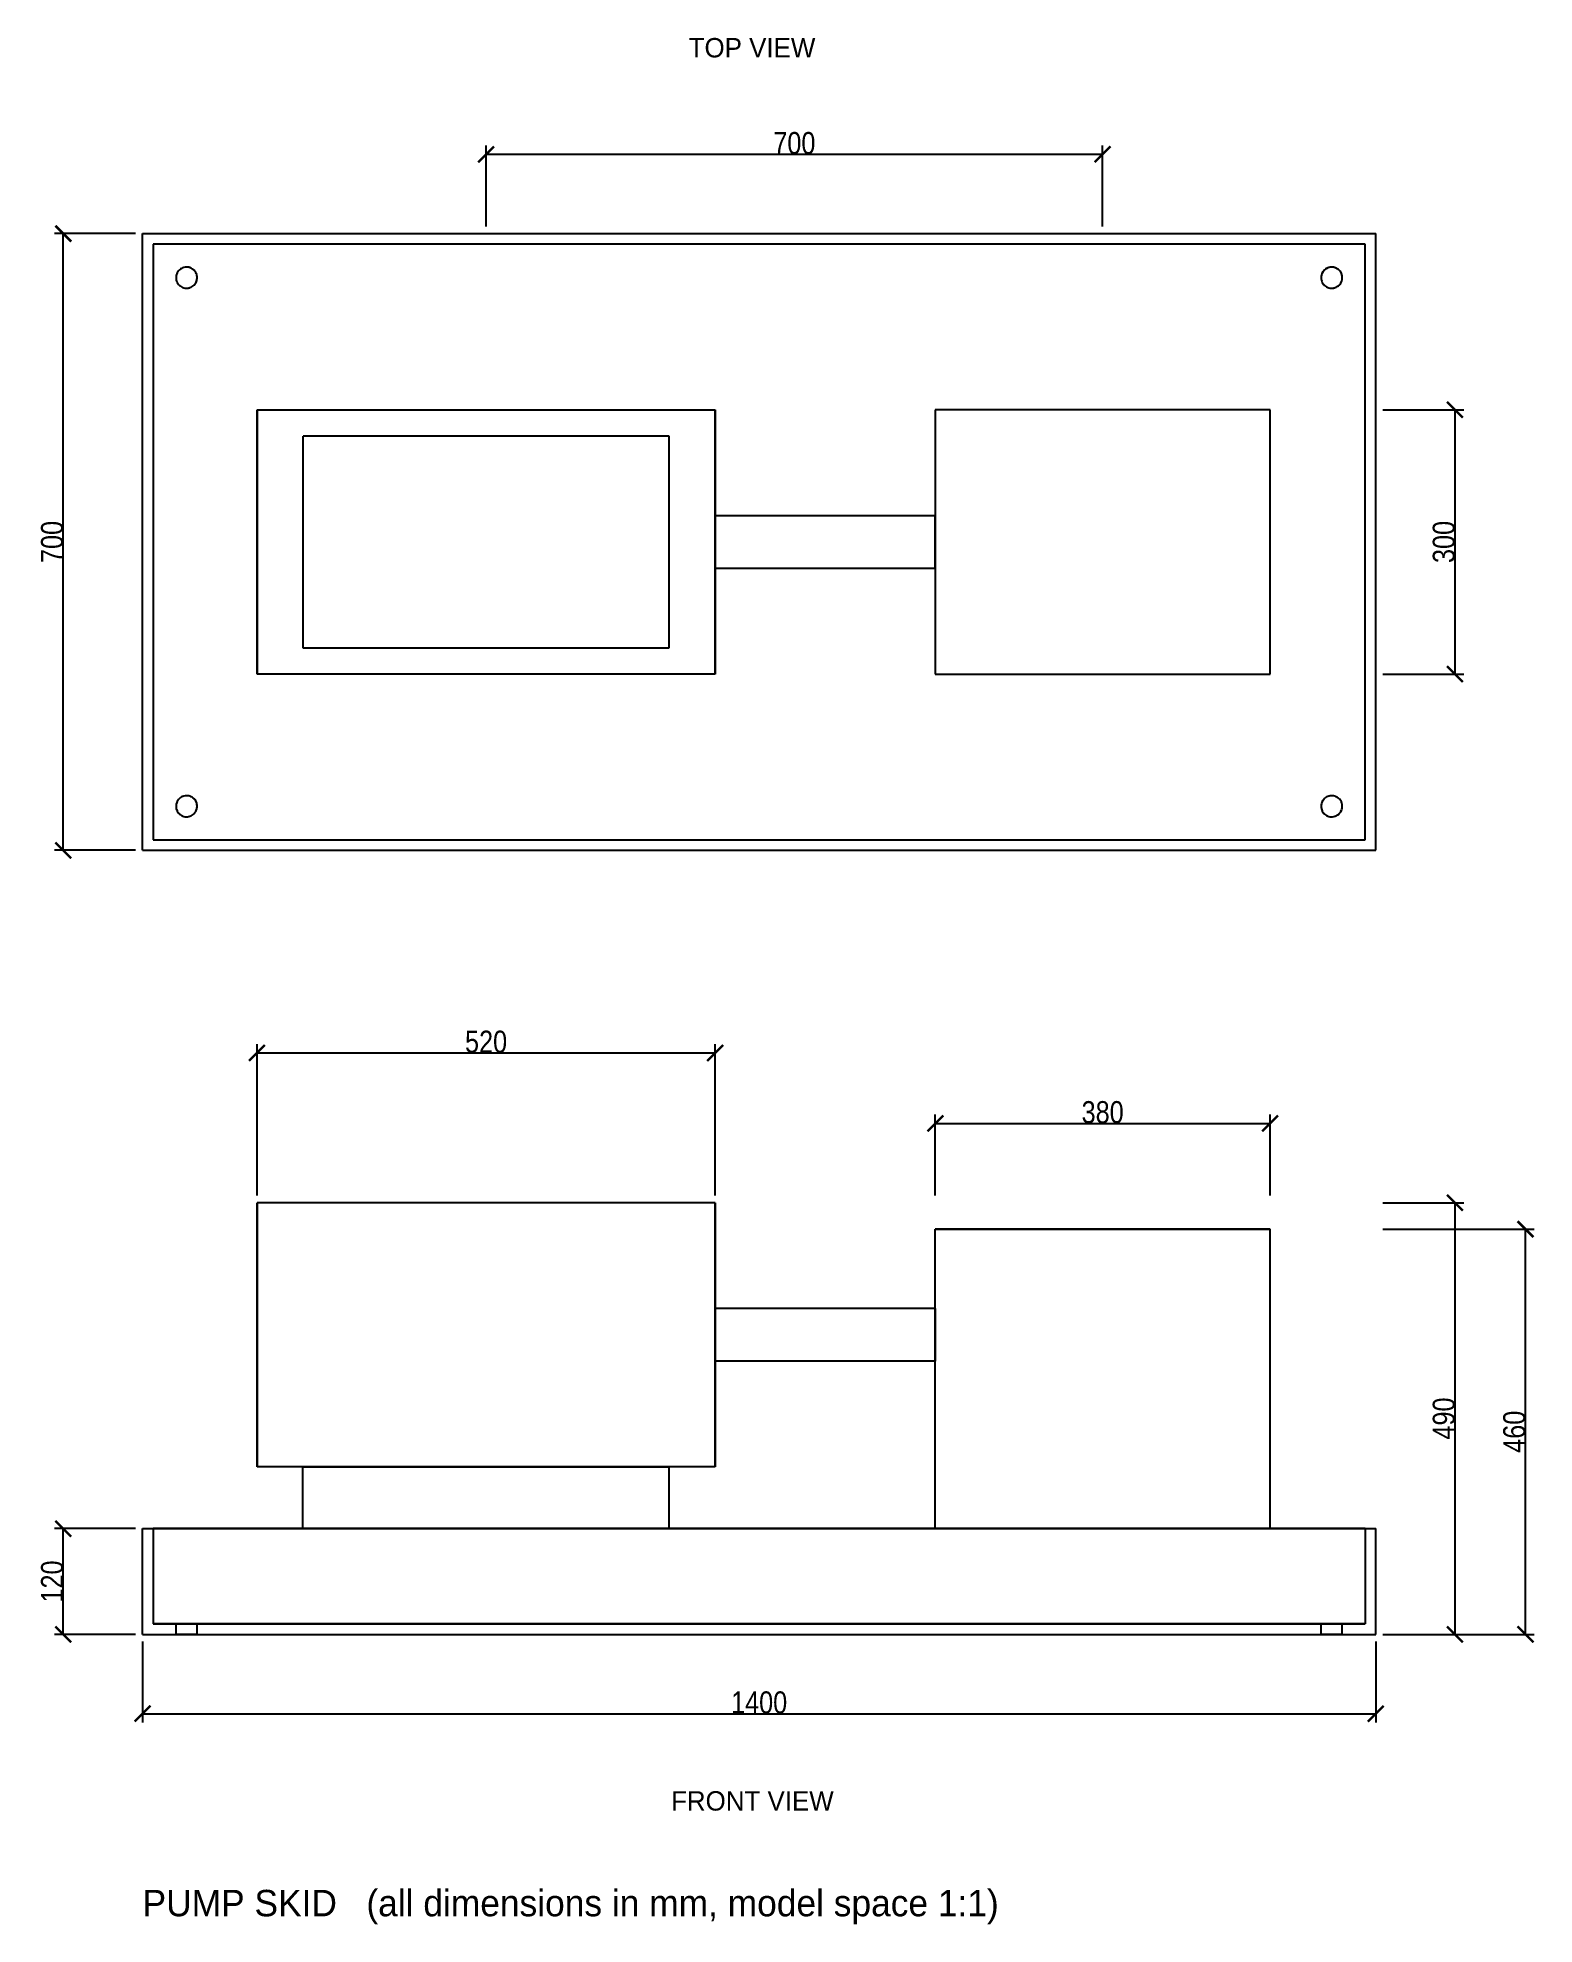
# Model space of a CAD drawing. Header units: millimetres. Extents: x -119 to 1580, y -329 to 1812.
import ezdxf

# ---------------------------------------------------------------- set-up
doc = ezdxf.new("R2010")
doc.units = ezdxf.units.MM
doc.linetypes.add('DASHED', pattern=[1.524, 1.27, -0.254])
for name, color, linetype in [('DIM', 1, 'Continuous'), ('HIDDEN', 8, 'DASHED'), ('VISIBLE', 7, 'Continuous')]:
    doc.layers.add(name, color=color, linetype=linetype)
doc.styles.add('OpenSansCondensed-Light', font='OpenSansCondensed-Light.ttf')
doc.dimstyles.new('EZDXF', dxfattribs={"dimtxt": 0.25, "dimasz": 0.175, "dimexe": 0.375, "dimexo": 0.125, "dimgap": 0.1, "dimtad": 1, "dimlfac": 100, "dimzin": 12, "dimdsep": 46, "dimtxsty": 'OpenSansCondensed-Light', "dimblk": 'ARCHTICK', "dimcen": 2.5, "dimazin": 3, "dimtfac": 0.5, "dimtmove": 2, "dimatfit": 3})

# ---------------------------------------------------------------- blocks, each defined once
blk = doc.blocks.new('_ARCHTICK')
at = {"color": 0, "linetype": 'BYBLOCK', "const_width": 0.15}
blk.add_lwpolyline([(-0.5, -0.5), (0.5, 0.5)], dxfattribs=at)

msp = doc.modelspace()

# ---------------------------------------------------------------- linework, layer by layer
at = {"layer": 'HIDDEN'}
for points in [[(0, 890), (0, 1590)], [(0, 1590), (1400, 1590)], [(1400, 890), (1400, 1590)], [(1388, 1578), (12, 1578)], [(12, 1578), (12, 902)], [(1388, 902), (1388, 1578)], [(38, 1540), (38.0842, 1538.5807), (38.3357, 1537.1814), (38.751, 1535.8216), (39.3241, 1534.5204), (40.0471, 1533.2962), (40.9099, 1532.1661), (41.9002, 1531.146), (43.0042, 1530.2502), (44.2065, 1529.4912), (45.4901, 1528.8797), (46.837, 1528.4244), (48.2282, 1528.1315), (49.6444, 1528.0053), (51.0656, 1528.0474), (52.4717, 1528.2573), (53.8432, 1528.6321), (55.1608, 1529.1664), (56.4059, 1529.8528), (57.5611, 1530.6817), (58.6101, 1531.6414), (59.5383, 1532.7184), (60.3325, 1533.8976), (60.9817, 1535.1625), (61.4768, 1536.4953), (61.8108, 1537.8773), (61.9789, 1539.2891), (61.9789, 1540.7109), (61.8108, 1542.1227), (61.4768, 1543.5047), (60.9817, 1544.8375), (60.3325, 1546.1024), (59.5383, 1547.2816), (58.6101, 1548.3586), (57.5611, 1549.3183), (56.4059, 1550.1472), (55.1608, 1550.8336), (53.8432, 1551.3679), (52.4717, 1551.7427), (51.0656, 1551.9526), (49.6444, 1551.9947), (48.2282, 1551.8685), (46.837, 1551.5756), (45.4901, 1551.1203), (44.2065, 1550.5088), (43.0042, 1549.7498), (41.9002, 1548.854), (40.9099, 1547.8339), (40.0471, 1546.7038), (39.3241, 1545.4796), (38.751, 1544.1784), (38.3357, 1542.8186), (38.0842, 1541.4193), (38, 1540)], [(1338, 1540), (1338.0842, 1538.5807), (1338.3357, 1537.1814), (1338.751, 1535.8216), (1339.3241, 1534.5204), (1340.0471, 1533.2962), (1340.9099, 1532.1661), (1341.9002, 1531.146), (1343.0042, 1530.2502), (1344.2065, 1529.4912), (1345.4901, 1528.8797), (1346.837, 1528.4244), (1348.2282, 1528.1315), (1349.6444, 1528.0053), (1351.0656, 1528.0474), (1352.4717, 1528.2573), (1353.8432, 1528.6321), (1355.1608, 1529.1664), (1356.4059, 1529.8528), (1357.5611, 1530.6817), (1358.6101, 1531.6414), (1359.5383, 1532.7184), (1360.3325, 1533.8976), (1360.9817, 1535.1625), (1361.4768, 1536.4953), (1361.8108, 1537.8773), (1361.9789, 1539.2891), (1361.9789, 1540.7109), (1361.8108, 1542.1227), (1361.4768, 1543.5047), (1360.9817, 1544.8375), (1360.3325, 1546.1024), (1359.5383, 1547.2816), (1358.6101, 1548.3586), (1357.5611, 1549.3183), (1356.4059, 1550.1472), (1355.1608, 1550.8336), (1353.8432, 1551.3679), (1352.4717, 1551.7427), (1351.0656, 1551.9526), (1349.6444, 1551.9947), (1348.2282, 1551.8685), (1346.837, 1551.5756), (1345.4901, 1551.1203), (1344.2065, 1550.5088), (1343.0042, 1549.7498), (1341.9002, 1548.854), (1340.9099, 1547.8339), (1340.0471, 1546.7038), (1339.3241, 1545.4796), (1338.751, 1544.1784), (1338.3357, 1542.8186), (1338.0842, 1541.4193), (1338, 1540)], [(130, 1090), (130, 1390)], [(650, 1090), (650, 1390)], [(1280, 1390), (900, 1390)], [(900, 1390), (900, 1090)], [(1280, 1090), (1280, 1390)], [(598, 1360), (182, 1360)], [(598, 1360), (182, 1360)], [(182, 1360), (182, 1120)], [(182, 1360), (182, 1120)], [(598, 1120), (598, 1360)], [(598, 1120), (598, 1360)], [(650, 1270), (650, 1210)], [(650, 1210), (650, 1270)], [(900, 1270), (900, 1210)], [(900, 1210), (900, 1270)], [(182, 1120), (598, 1120)], [(182, 1120), (598, 1120)], [(900, 1090), (1280, 1090)], [(38, 940), (38.0842, 938.5807), (38.3357, 937.1814), (38.751, 935.8216), (39.3241, 934.5204), (40.0471, 933.2962), (40.9099, 932.1661), (41.9002, 931.146), (43.0042, 930.2502), (44.2065, 929.4912), (45.4901, 928.8797), (46.837, 928.4244), (48.2282, 928.1315), (49.6444, 928.0053), (51.0656, 928.0474), (52.4717, 928.2573), (53.8432, 928.6321), (55.1608, 929.1664), (56.4059, 929.8528), (57.5611, 930.6817), (58.6101, 931.6414), (59.5383, 932.7184), (60.3325, 933.8976), (60.9817, 935.1625), (61.4768, 936.4953), (61.8108, 937.8773), (61.9789, 939.2891), (61.9789, 940.7109), (61.8108, 942.1227), (61.4768, 943.5047), (60.9817, 944.8375), (60.3325, 946.1024), (59.5383, 947.2816), (58.6101, 948.3586), (57.5611, 949.3183), (56.4059, 950.1472), (55.1608, 950.8336), (53.8432, 951.3679), (52.4717, 951.7427), (51.0656, 951.9526), (49.6444, 951.9947), (48.2282, 951.8685), (46.837, 951.5756), (45.4901, 951.1203), (44.2065, 950.5088), (43.0042, 949.7498), (41.9002, 948.854), (40.9099, 947.8339), (40.0471, 946.7038), (39.3241, 945.4796), (38.751, 944.1784), (38.3357, 942.8186), (38.0842, 941.4193), (38, 940)], [(1338, 940), (1338.0842, 938.5807), (1338.3357, 937.1814), (1338.751, 935.8216), (1339.3241, 934.5204), (1340.0471, 933.2962), (1340.9099, 932.1661), (1341.9002, 931.146), (1343.0042, 930.2502), (1344.2065, 929.4912), (1345.4901, 928.8797), (1346.837, 928.4244), (1348.2282, 928.1315), (1349.6444, 928.0053), (1351.0656, 928.0474), (1352.4717, 928.2573), (1353.8432, 928.6321), (1355.1608, 929.1664), (1356.4059, 929.8528), (1357.5611, 930.6817), (1358.6101, 931.6414), (1359.5383, 932.7184), (1360.3325, 933.8976), (1360.9817, 935.1625), (1361.4768, 936.4953), (1361.8108, 937.8773), (1361.9789, 939.2891), (1361.9789, 940.7109), (1361.8108, 942.1227), (1361.4768, 943.5047), (1360.9817, 944.8375), (1360.3325, 946.1024), (1359.5383, 947.2816), (1358.6101, 948.3586), (1357.5611, 949.3183), (1356.4059, 950.1472), (1355.1608, 950.8336), (1353.8432, 951.3679), (1352.4717, 951.7427), (1351.0656, 951.9526), (1349.6444, 951.9947), (1348.2282, 951.8685), (1346.837, 951.5756), (1345.4901, 951.1203), (1344.2065, 950.5088), (1343.0042, 949.7498), (1341.9002, 948.854), (1340.9099, 947.8339), (1340.0471, 946.7038), (1339.3241, 945.4796), (1338.751, 944.1784), (1338.3357, 942.8186), (1338.0842, 941.4193), (1338, 940)], [(12, 902), (1388, 902)], [(0, 890), (1400, 890)], [(130, 340), (130, 490)], [(650, 340), (650, 490)], [(900, 120), (900, 460)], [(1280, 460), (900, 460)], [(1280, 120), (1280, 460)], [(650, 340), (650, 370)], [(650, 370), (650, 310)], [(900, 340), (900, 370)], [(900, 370), (900, 310)], [(130, 190), (130, 340)], [(650, 190), (650, 340)], [(650, 310), (650, 340)], [(900, 310), (900, 340)], [(182, 120), (182, 190)], [(598, 190), (182, 190)], [(598, 190), (182, 190)], [(598, 120), (598, 190)], [(0, 0), (0, 120)], [(0, 120), (1400, 120)], [(12, 120), (1388, 120)], [(1388, 120), (12, 120)], [(12, 120), (12, 12)], [(12, 120), (12, 12)], [(182, 120), (598, 120)], [(598, 120), (182, 120)], [(900, 120), (1280, 120)], [(1280, 120), (900, 120)], [(1388, 120), (1388, 12)], [(1388, 120), (1388, 12)], [(1400, 0), (1400, 120)], [(0, 0), (1400, 0)], [(12, 12), (1388, 12)], [(1388, 12), (12, 12)], [(38, 12), (62, 12)], [(62, 12), (38, 12)], [(38, 0), (38, 12)], [(38, 12), (62, 12)], [(62, 12), (38, 12)], [(38, 0), (38, 12)], [(38, 0), (62, 0)], [(62, 0), (38, 0)], [(38, 0), (62, 0)], [(62, 0), (38, 0)], [(62, 0), (62, 12)], [(62, 0), (62, 12)], [(1338, 12), (1362, 12)], [(1362, 12), (1338, 12)], [(1338, 0), (1338, 12)], [(1338, 12), (1362, 12)], [(1362, 12), (1338, 12)], [(1338, 0), (1338, 12)], [(1338, 0), (1362, 0)], [(1362, 0), (1338, 0)], [(1338, 0), (1362, 0)], [(1362, 0), (1338, 0)], [(1362, 0), (1362, 12)], [(1362, 0), (1362, 12)]]:
    msp.add_lwpolyline(points, dxfattribs=at)
at = {"layer": 'VISIBLE'}
for points in [[(0, 890), (0, 1590)], [(0, 1590), (1400, 1590)], [(1400, 890), (1400, 1590)], [(1388, 1578), (12, 1578)], [(12, 1578), (12, 902)], [(1388, 902), (1388, 1578)], [(38, 1540), (38.0842, 1538.5807), (38.3357, 1537.1814), (38.751, 1535.8216), (39.3241, 1534.5204), (40.0471, 1533.2962), (40.9099, 1532.1661), (41.9002, 1531.146), (43.0042, 1530.2502), (44.2065, 1529.4912), (45.4901, 1528.8797), (46.837, 1528.4244), (48.2282, 1528.1315), (49.6444, 1528.0053), (51.0656, 1528.0474), (52.4717, 1528.2573), (53.8432, 1528.6321), (55.1608, 1529.1664), (56.4059, 1529.8528), (57.5611, 1530.6817), (58.6101, 1531.6414), (59.5383, 1532.7184), (60.3325, 1533.8976), (60.9817, 1535.1625), (61.4768, 1536.4953), (61.8108, 1537.8773), (61.9789, 1539.2891), (61.9789, 1540.7109), (61.8108, 1542.1227), (61.4768, 1543.5047), (60.9817, 1544.8375), (60.3325, 1546.1024), (59.5383, 1547.2816), (58.6101, 1548.3586), (57.5611, 1549.3183), (56.4059, 1550.1472), (55.1608, 1550.8336), (53.8432, 1551.3679), (52.4717, 1551.7427), (51.0656, 1551.9526), (49.6444, 1551.9947), (48.2282, 1551.8685), (46.837, 1551.5756), (45.4901, 1551.1203), (44.2065, 1550.5088), (43.0042, 1549.7498), (41.9002, 1548.854), (40.9099, 1547.8339), (40.0471, 1546.7038), (39.3241, 1545.4796), (38.751, 1544.1784), (38.3357, 1542.8186), (38.0842, 1541.4193), (38, 1540)], [(1338, 1540), (1338.0842, 1538.5807), (1338.3357, 1537.1814), (1338.751, 1535.8216), (1339.3241, 1534.5204), (1340.0471, 1533.2962), (1340.9099, 1532.1661), (1341.9002, 1531.146), (1343.0042, 1530.2502), (1344.2065, 1529.4912), (1345.4901, 1528.8797), (1346.837, 1528.4244), (1348.2282, 1528.1315), (1349.6444, 1528.0053), (1351.0656, 1528.0474), (1352.4717, 1528.2573), (1353.8432, 1528.6321), (1355.1608, 1529.1664), (1356.4059, 1529.8528), (1357.5611, 1530.6817), (1358.6101, 1531.6414), (1359.5383, 1532.7184), (1360.3325, 1533.8976), (1360.9817, 1535.1625), (1361.4768, 1536.4953), (1361.8108, 1537.8773), (1361.9789, 1539.2891), (1361.9789, 1540.7109), (1361.8108, 1542.1227), (1361.4768, 1543.5047), (1360.9817, 1544.8375), (1360.3325, 1546.1024), (1359.5383, 1547.2816), (1358.6101, 1548.3586), (1357.5611, 1549.3183), (1356.4059, 1550.1472), (1355.1608, 1550.8336), (1353.8432, 1551.3679), (1352.4717, 1551.7427), (1351.0656, 1551.9526), (1349.6444, 1551.9947), (1348.2282, 1551.8685), (1346.837, 1551.5756), (1345.4901, 1551.1203), (1344.2065, 1550.5088), (1343.0042, 1549.7498), (1341.9002, 1548.854), (1340.9099, 1547.8339), (1340.0471, 1546.7038), (1339.3241, 1545.4796), (1338.751, 1544.1784), (1338.3357, 1542.8186), (1338.0842, 1541.4193), (1338, 1540)], [(130, 1390), (650, 1390)], [(130, 1390), (130, 1090)], [(650, 1390), (650, 1090)], [(1280, 1390), (900, 1390)], [(900, 1390), (900, 1090)], [(1280, 1090), (1280, 1390)], [(650, 1270), (900, 1270)], [(900, 1210), (650, 1210)], [(650, 1090), (130, 1090)], [(900, 1090), (1280, 1090)], [(38, 940), (38.0842, 938.5807), (38.3357, 937.1814), (38.751, 935.8216), (39.3241, 934.5204), (40.0471, 933.2962), (40.9099, 932.1661), (41.9002, 931.146), (43.0042, 930.2502), (44.2065, 929.4912), (45.4901, 928.8797), (46.837, 928.4244), (48.2282, 928.1315), (49.6444, 928.0053), (51.0656, 928.0474), (52.4717, 928.2573), (53.8432, 928.6321), (55.1608, 929.1664), (56.4059, 929.8528), (57.5611, 930.6817), (58.6101, 931.6414), (59.5383, 932.7184), (60.3325, 933.8976), (60.9817, 935.1625), (61.4768, 936.4953), (61.8108, 937.8773), (61.9789, 939.2891), (61.9789, 940.7109), (61.8108, 942.1227), (61.4768, 943.5047), (60.9817, 944.8375), (60.3325, 946.1024), (59.5383, 947.2816), (58.6101, 948.3586), (57.5611, 949.3183), (56.4059, 950.1472), (55.1608, 950.8336), (53.8432, 951.3679), (52.4717, 951.7427), (51.0656, 951.9526), (49.6444, 951.9947), (48.2282, 951.8685), (46.837, 951.5756), (45.4901, 951.1203), (44.2065, 950.5088), (43.0042, 949.7498), (41.9002, 948.854), (40.9099, 947.8339), (40.0471, 946.7038), (39.3241, 945.4796), (38.751, 944.1784), (38.3357, 942.8186), (38.0842, 941.4193), (38, 940)], [(1338, 940), (1338.0842, 938.5807), (1338.3357, 937.1814), (1338.751, 935.8216), (1339.3241, 934.5204), (1340.0471, 933.2962), (1340.9099, 932.1661), (1341.9002, 931.146), (1343.0042, 930.2502), (1344.2065, 929.4912), (1345.4901, 928.8797), (1346.837, 928.4244), (1348.2282, 928.1315), (1349.6444, 928.0053), (1351.0656, 928.0474), (1352.4717, 928.2573), (1353.8432, 928.6321), (1355.1608, 929.1664), (1356.4059, 929.8528), (1357.5611, 930.6817), (1358.6101, 931.6414), (1359.5383, 932.7184), (1360.3325, 933.8976), (1360.9817, 935.1625), (1361.4768, 936.4953), (1361.8108, 937.8773), (1361.9789, 939.2891), (1361.9789, 940.7109), (1361.8108, 942.1227), (1361.4768, 943.5047), (1360.9817, 944.8375), (1360.3325, 946.1024), (1359.5383, 947.2816), (1358.6101, 948.3586), (1357.5611, 949.3183), (1356.4059, 950.1472), (1355.1608, 950.8336), (1353.8432, 951.3679), (1352.4717, 951.7427), (1351.0656, 951.9526), (1349.6444, 951.9947), (1348.2282, 951.8685), (1346.837, 951.5756), (1345.4901, 951.1203), (1344.2065, 950.5088), (1343.0042, 949.7498), (1341.9002, 948.854), (1340.9099, 947.8339), (1340.0471, 946.7038), (1339.3241, 945.4796), (1338.751, 944.1784), (1338.3357, 942.8186), (1338.0842, 941.4193), (1338, 940)], [(12, 902), (1388, 902)], [(0, 890), (1400, 890)], [(130, 490), (130, 190)], [(650, 490), (130, 490)], [(650, 490), (650, 190)], [(900, 120), (900, 460)], [(900, 460), (1280, 460)], [(1280, 120), (1280, 460)], [(900, 370), (650, 370)], [(900, 310), (650, 310)], [(182, 190), (130, 190)], [(182, 120), (182, 190)], [(182, 190), (598, 190)], [(598, 120), (598, 190)], [(650, 190), (598, 190)], [(0, 0), (0, 120)], [(0, 120), (1400, 120)], [(1400, 0), (1400, 120)], [(0, 0), (1400, 0)]]:
    msp.add_lwpolyline(points, dxfattribs=at)

# ---------------------------------------------------------------- texts
at = {"layer": 'DIM'}
for s, height, p in [('TOP VIEW', 22, (620, 1790)), ('FRONT VIEW', 22, (600, -200)), ('PUMP SKID   (all dimensions in mm, model space 1:1)', 30, (0, -320))]:
    msp.add_text(s, height=height, dxfattribs=at).set_placement(p)

# ---------------------------------------------------------------- dimensions: what is measured, and where the dimension line sits
for base, p1, p2 in [((390, 1680), (390, 1590), (1090, 1590)), ((130, 660), (130, 490), (650, 490)), ((900, 580), (900, 490), (1280, 490)), ((0, -90), (0, 0), (1400, 0))]:
    msp.add_linear_dim(base=base, p1=p1, p2=p2, dimstyle='EZDXF', override={"dimtxt": 25, "dimasz": 18, "dimexe": 10, "dimexo": 8, "dimdec": 0, "dimlfac": 1}, dxfattribs=at).render()
for base, p1, p2 in [((-90, 890), (0, 890), (0, 1590)), ((1490, 1090), (1400, 1090), (1400, 1390)), ((1490, 0), (1400, 0), (1400, 490)), ((1570, 0), (1400, 0), (1400, 460)), ((-90, 0), (0, 0), (0, 120))]:
    msp.add_linear_dim(base=base, p1=p1, p2=p2, angle=90, dimstyle='EZDXF', override={"dimtxt": 25, "dimasz": 18, "dimexe": 10, "dimexo": 8, "dimdec": 0, "dimlfac": 1}, dxfattribs=at).render()

doc.saveas('drawing.dxf')
